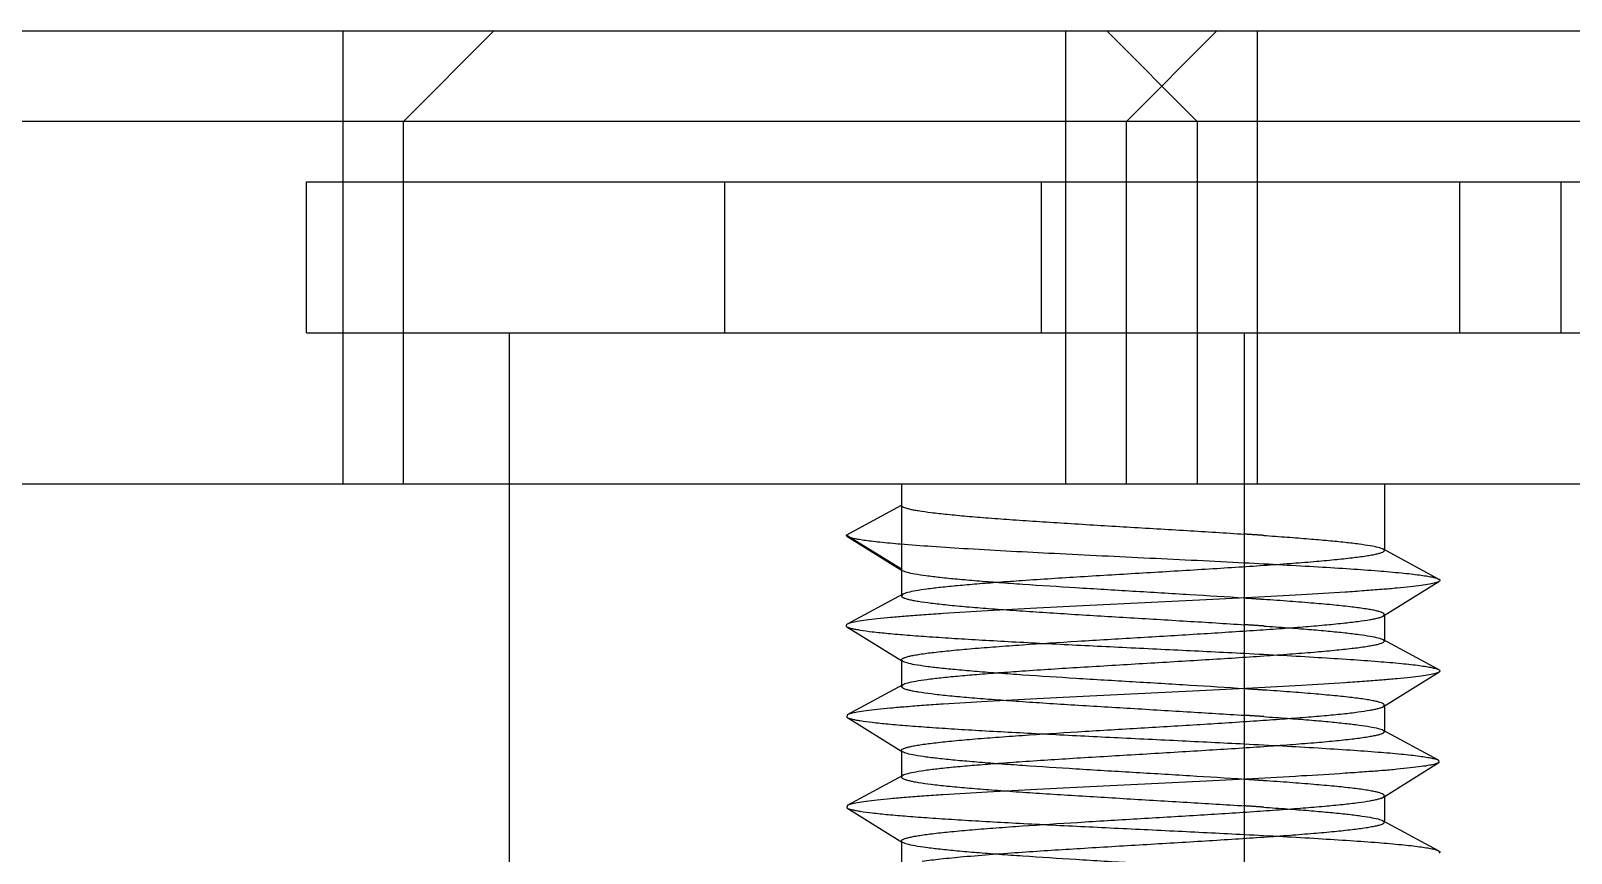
# Model space of a CAD drawing. Header units: inches. Extents: x -64 to 911, y 30 to 355.
# Drawn here: x 537.46 to 542.56, y 134.47 to 137.19 of the extents above; entities that cross this region are included whole.
import ezdxf

# ---------------------------------------------------------------- set-up
doc = ezdxf.new("R2010")
doc.units = ezdxf.units.IN
doc.layers.add('02___PRT_ALL_AXES', color=7, linetype='Continuous')
doc.layers.add('DEFAULT_2', color=8, linetype='Continuous')

msp = doc.modelspace()

# ---------------------------------------------------------------- linework, layer by layer
for p, q in [((515.0601, 137.1946), (833.356, 137.1946)), ((515.0601, 135.6946), (833.356, 135.6946))]:
    msp.add_line(p, q)
msp.add_arc((674.2081, -1221.0682), 1356.7628, 83.2637115, 96.7362885)
at = {"layer": '02___PRT_ALL_AXES'}
for p, q in [((539.046, 136.1946), (539.046, 135.6946)), ((541.4811, 136.1946), (541.4811, 135.6946)), ((539.046, 135.6946), (539.046, 132.2946)), ((541.4811, 135.6946), (541.4811, 132.2946))]:
    msp.add_line(p, q, dxfattribs=at)
at = {"layer": 'DEFAULT_2'}
for p, q in [((538.496, 137.1946), (538.496, 135.6946)), ((538.996, 137.1946), (538.696, 136.8946)), ((540.891, 135.6946), (540.891, 137.1946)), ((541.326, 136.8946), (541.026, 137.1946)), ((541.091, 136.8946), (541.391, 137.1946)), ((541.526, 135.6946), (541.526, 137.1946)), ((809.2147, 136.8946), (522.326, 136.8946)), ((538.696, 135.6946), (538.696, 136.8946)), ((541.091, 135.6946), (541.091, 136.8946)), ((541.326, 136.8946), (541.326, 135.6946)), ((538.3747, 136.1946), (538.3747, 136.6946)), ((538.3747, 136.6946), (546.3524, 136.6946)), ((539.7604, 136.1946), (539.7604, 136.6946)), ((540.8099, 136.1946), (540.8099, 136.6946)), ((542.1955, 136.1946), (542.1955, 136.6946)), ((542.5316, 136.1946), (542.5316, 136.6946)), ((538.3747, 136.1946), (546.3524, 136.1946)), ((540.346, 135.6946), (540.346, 135.3232)), ((541.946, 135.6946), (541.946, 135.4732)), ((540.1625, 135.5246), (540.346, 135.6232)), ((540.1625, 135.5246), (540.1655, 135.5208)), ((540.346, 135.411), (540.1625, 135.5246)), ((540.1655, 135.5208), (540.3497, 135.4065)), ((542.1255, 135.3789), (541.9411, 135.4785)), ((541.9411, 135.4785), (541.946, 135.4733)), ((540.3497, 135.4065), (540.346, 135.411)), ((540.3509, 135.3285), (540.1664, 135.2289)), ((540.3509, 135.3285), (540.346, 135.3232)), ((541.9423, 135.2565), (542.1265, 135.3708)), ((541.9423, 135.2565), (541.946, 135.2611)), ((541.946, 135.261), (541.946, 135.1732)), ((540.1655, 135.2208), (540.3497, 135.1065)), ((542.1255, 135.0789), (541.9411, 135.1785)), ((541.9411, 135.1785), (541.946, 135.1733)), ((540.3497, 135.1065), (540.346, 135.1111)), ((540.346, 135.111), (540.346, 135.0232)), ((540.3509, 135.0285), (540.1664, 134.9289)), ((540.3509, 135.0285), (540.346, 135.0232)), ((541.9423, 134.9565), (542.1265, 135.0708)), ((540.1664, 134.9289), (540.1655, 134.9208)), ((540.1655, 134.9208), (540.3497, 134.8065)), ((541.9423, 134.9565), (541.946, 134.9611)), ((541.946, 134.961), (541.946, 134.8732)), ((542.1255, 134.7789), (541.9411, 134.8785)), ((541.9411, 134.8785), (541.946, 134.8733)), ((540.3497, 134.8065), (540.346, 134.8111)), ((540.346, 134.811), (540.346, 134.7232)), ((541.9423, 134.6565), (542.1265, 134.7708)), ((542.1255, 134.7789), (542.1265, 134.7708)), ((540.3509, 134.7285), (540.1664, 134.6289)), ((540.3509, 134.7285), (540.346, 134.7232)), ((540.1664, 134.6289), (540.1655, 134.6208)), ((540.1655, 134.6208), (540.3497, 134.5065)), ((541.9423, 134.6565), (541.946, 134.661)), ((541.946, 134.661), (541.946, 134.5732)), ((541.9411, 134.5785), (541.946, 134.5732)), ((542.1255, 134.4789), (541.9411, 134.5785)), ((540.3497, 134.5065), (540.346, 134.5111)), ((540.346, 134.511), (540.346, 134.4232))]:
    msp.add_line(p, q, dxfattribs=at)
for points, knots in [([(540.346, 135.6232), (540.346, 135.6221), (540.3473, 135.6203), (540.3497, 135.6186), (540.3538, 135.6164), (540.361, 135.6138), (540.3719, 135.6109), (540.3859, 135.608), (540.4103, 135.6038), (540.448, 135.5987), (540.5013, 135.5928), (540.5647, 135.5869), (540.6372, 135.581), (540.7177, 135.5751), (540.8049, 135.5692), (540.9306, 135.5612), (541.0936, 135.5513), (541.2891, 135.5397), (541.4191, 135.5317), (541.4826, 135.5275)], [0, 0, 0, 0, 0.002953, 0.005109, 0.00784, 0.015158, 0.025045, 0.037515, 0.052545, 0.09011, 0.137218, 0.193165, 0.257094, 0.328013, 0.40482, 0.486319, 0.658246, 0.833092, 1, 1, 1, 1]), ([(540.1655, 135.5208), (540.1678, 135.5194), (540.1741, 135.517), (540.1859, 135.514), (540.2021, 135.5109), (540.2224, 135.5077), (540.2469, 135.5046), (540.2876, 135.5001), (540.3201, 135.4971), (540.343, 135.4952)], [0, 0, 0, 0, 0.04471, 0.112491, 0.203751, 0.318314, 0.455838, 0.615766, 1, 1, 1, 1]), ([(540.343, 135.4952), (540.3773, 135.4923), (540.452, 135.4868), (540.6218, 135.476), (540.8628, 135.4633), (541.1679, 135.4485), (541.3779, 135.4383), (541.4824, 135.4329)], [0, 0, 0, 0, 0.090373, 0.19698, 0.447305, 0.724698, 1, 1, 1, 1]), ([(541.546, 135.5232), (541.572, 135.5214), (541.622, 135.5179), (541.6933, 135.5124), (541.7572, 135.5069), (541.8126, 135.5014), (541.859, 135.4959), (541.8956, 135.4905), (541.9198, 135.4858), (541.9338, 135.4817), (541.939, 135.4796), (541.9411, 135.4785)], [0, 0, 0, 0, 0.196693, 0.37717, 0.538715, 0.679239, 0.796913, 0.890175, 0.957973, 0.982173, 1, 1, 1, 1]), ([(541.946, 135.4733), (541.946, 135.4721), (541.9446, 135.4702), (541.942, 135.4684), (541.9375, 135.4661), (541.9297, 135.4634), (541.9178, 135.4604), (541.9026, 135.4573), (541.876, 135.4529), (541.835, 135.4476), (541.7772, 135.4415), (541.7086, 135.4353), (541.6303, 135.4292), (541.5438, 135.423), (541.4505, 135.4168), (541.3171, 135.4085), (541.146, 135.3982), (540.9436, 135.3862), (540.8103, 135.3777), (540.746, 135.3732)], [0, 0, 0, 0, 0.002946, 0.005136, 0.007926, 0.015442, 0.025615, 0.038456, 0.053942, 0.09261, 0.141033, 0.198411, 0.263781, 0.33604, 0.413953, 0.496193, 0.668011, 0.839832, 1, 1, 1, 1]), ([(541.4824, 135.4329), (541.5247, 135.4307), (541.6063, 135.4264), (541.7232, 135.4197), (541.8286, 135.4131), (541.9203, 135.4065), (541.9874, 135.4008), (542.0328, 135.396), (542.0604, 135.3927), (542.0834, 135.3894), (542.1018, 135.3861), (542.1154, 135.3829), (542.1228, 135.3804), (542.1255, 135.3789)], [0, 0, 0, 0, 0.196703, 0.379104, 0.543575, 0.686857, 0.806126, 0.856003, 0.899059, 0.935084, 0.963943, 0.985562, 1, 1, 1, 1]), ([(541.4827, 135.3153), (541.4223, 135.3193), (541.2986, 135.327), (541.1123, 135.338), (540.9279, 135.3491), (540.7802, 135.3586), (540.6708, 135.3663), (540.5982, 135.372), (540.5333, 135.3776), (540.4771, 135.3832), (540.4304, 135.3887), (540.3939, 135.3942), (540.37, 135.399), (540.3565, 135.4032), (540.3516, 135.4053), (540.3497, 135.4065)], [0, 0, 0, 0, 0.159477, 0.326652, 0.492125, 0.646552, 0.716865, 0.781227, 0.838735, 0.888589, 0.930093, 0.962701, 0.986027, 0.994165, 1, 1, 1, 1]), ([(542.1255, 135.3789), (542.1266, 135.3783), (542.1282, 135.3773), (542.1296, 135.3753), (542.1295, 135.3738), (542.1286, 135.3722), (542.1274, 135.3714), (542.1265, 135.3708)], [0, 0, 0, 0, 0.316104, 0.524236, 0.615623, 0.718573, 1, 1, 1, 1]), ([(542.1265, 135.3708), (542.1251, 135.3699), (542.1213, 135.3683), (542.111, 135.365), (542.0928, 135.3613), (542.0649, 135.357), (542.0291, 135.3527), (541.9857, 135.3483), (541.9351, 135.344), (541.8776, 135.3396), (541.789, 135.3334), (541.6652, 135.326), (541.5044, 135.3173), (541.3312, 135.3086), (541.1517, 135.2999), (540.972, 135.2911), (540.7982, 135.2824), (540.6365, 135.2737), (540.5117, 135.2663), (540.4221, 135.2602), (540.3638, 135.2558), (540.3123, 135.2514), (540.2679, 135.247), (540.2312, 135.2427), (540.2023, 135.2384), (540.1832, 135.2347), (540.1722, 135.2314), (540.1681, 135.2298), (540.1664, 135.2289)], [0, 0, 0, 0, 0.002611, 0.006215, 0.016495, 0.030864, 0.049236, 0.071467, 0.097374, 0.12674, 0.159315, 0.232952, 0.315766, 0.404918, 0.497344, 0.589872, 0.679323, 0.762625, 0.836921, 0.869882, 0.899668, 0.926026, 0.948731, 0.9676, 0.982482, 0.993281, 0.997144, 1, 1, 1, 1]), ([(540.746, 135.3732), (540.7199, 135.3714), (540.67, 135.3679), (540.5986, 135.3624), (540.5348, 135.3569), (540.4793, 135.3514), (540.433, 135.3459), (540.3964, 135.3405), (540.3722, 135.3358), (540.3582, 135.3317), (540.353, 135.3296), (540.3509, 135.3285)], [0, 0, 0, 0, 0.196709, 0.377163, 0.538697, 0.679227, 0.796903, 0.890174, 0.957969, 0.982175, 1, 1, 1, 1]), ([(540.346, 135.3232), (540.346, 135.3221), (540.3473, 135.3203), (540.3497, 135.3186), (540.3538, 135.3164), (540.361, 135.3138), (540.3719, 135.3109), (540.3859, 135.308), (540.4103, 135.3038), (540.448, 135.2987), (540.5013, 135.2928), (540.5647, 135.2869), (540.6372, 135.2811), (540.7177, 135.2751), (540.8049, 135.2692), (540.9305, 135.2612), (541.0935, 135.2513), (541.289, 135.2397), (541.4191, 135.2317), (541.4826, 135.2275)], [0, 0, 0, 0, 0.002953, 0.005111, 0.007843, 0.015162, 0.025046, 0.037517, 0.052549, 0.090111, 0.137217, 0.193164, 0.257092, 0.328009, 0.404813, 0.486309, 0.658234, 0.833087, 1, 1, 1, 1]), ([(541.946, 135.2611), (541.946, 135.2622), (541.9446, 135.2642), (541.942, 135.2659), (541.9374, 135.2682), (541.9296, 135.2709), (541.9177, 135.2739), (541.9025, 135.277), (541.8759, 135.2814), (541.8349, 135.2867), (541.7771, 135.2928), (541.7085, 135.299), (541.6302, 135.3051), (541.575, 135.3091), (541.546, 135.311)], [0, 0, 0, 0, 0.008786, 0.015321, 0.023648, 0.046042, 0.076335, 0.114577, 0.160673, 0.27577, 0.419851, 0.590553, 0.785114, 1, 1, 1, 1]), ([(540.1664, 135.2289), (540.1654, 135.2283), (540.1638, 135.2273), (540.1624, 135.2253), (540.1625, 135.2238), (540.1634, 135.2222), (540.1646, 135.2214), (540.1655, 135.2208)], [0, 0, 0, 0, 0.316081, 0.524228, 0.615626, 0.718557, 1, 1, 1, 1]), ([(540.746, 135.161), (540.8072, 135.1653), (540.9341, 135.1734), (541.1272, 135.1849), (541.3214, 135.1965), (541.4784, 135.2064), (541.5956, 135.2145), (541.6739, 135.2204), (541.744, 135.2262), (541.8048, 135.2321), (541.8553, 135.2379), (541.8906, 135.243), (541.9131, 135.2472), (541.9256, 135.2501), (541.9351, 135.253), (541.9403, 135.2552), (541.9423, 135.2565)], [0, 0, 0, 0, 0.153219, 0.317585, 0.482945, 0.639064, 0.710611, 0.776315, 0.83516, 0.886237, 0.928778, 0.962155, 0.975262, 0.985932, 0.994163, 1, 1, 1, 1]), ([(540.1655, 135.2208), (540.1674, 135.2197), (540.1724, 135.2176), (540.1818, 135.215), (540.1942, 135.2123), (540.2171, 135.2084), (540.2532, 135.2037), (540.3054, 135.1984), (540.3686, 135.193), (540.4421, 135.1876), (540.5249, 135.1821), (540.6159, 135.1767), (540.714, 135.1712), (540.8549, 135.1638), (541.0382, 135.1548), (541.2601, 135.1441), (541.4086, 135.1367), (541.4819, 135.1329)], [0, 0, 0, 0, 0.005031, 0.012352, 0.022018, 0.034028, 0.064959, 0.10481, 0.153077, 0.209137, 0.272263, 0.341622, 0.416305, 0.495328, 0.66218, 0.833406, 1, 1, 1, 1]), ([(541.946, 135.1733), (541.946, 135.1721), (541.9446, 135.1702), (541.942, 135.1684), (541.9375, 135.1661), (541.9297, 135.1634), (541.9178, 135.1604), (541.9026, 135.1573), (541.876, 135.1529), (541.835, 135.1476), (541.7772, 135.1415), (541.7086, 135.1353), (541.6303, 135.1292), (541.5438, 135.123), (541.4505, 135.1168), (541.3171, 135.1084), (541.146, 135.0982), (540.9436, 135.0862), (540.8103, 135.0777), (540.746, 135.0732)], [0, 0, 0, 0, 0.002947, 0.005136, 0.007927, 0.015443, 0.025617, 0.038458, 0.053945, 0.092616, 0.141039, 0.198415, 0.263784, 0.336042, 0.413954, 0.496196, 0.668015, 0.839831, 1, 1, 1, 1]), ([(541.546, 135.2232), (541.572, 135.2214), (541.622, 135.2179), (541.6933, 135.2124), (541.7572, 135.2069), (541.8126, 135.2014), (541.859, 135.1959), (541.8956, 135.1905), (541.9198, 135.1858), (541.9338, 135.1817), (541.939, 135.1796), (541.9411, 135.1785)], [0, 0, 0, 0, 0.196688, 0.377164, 0.538712, 0.679237, 0.796915, 0.890178, 0.957977, 0.982175, 1, 1, 1, 1]), ([(540.346, 135.1111), (540.346, 135.1123), (540.3474, 135.1142), (540.35, 135.1159), (540.3546, 135.1182), (540.3624, 135.1209), (540.3743, 135.1239), (540.3895, 135.127), (540.4161, 135.1314), (540.4571, 135.1367), (540.5149, 135.1428), (540.5835, 135.149), (540.6618, 135.1551), (540.717, 135.1591), (540.746, 135.161)], [0, 0, 0, 0, 0.008793, 0.015335, 0.023667, 0.046068, 0.076369, 0.114618, 0.160717, 0.275825, 0.419907, 0.590602, 0.785144, 1, 1, 1, 1]), ([(541.4819, 135.1329), (541.5242, 135.1308), (541.6058, 135.1264), (541.7228, 135.1198), (541.8283, 135.1131), (541.9201, 135.1065), (541.9872, 135.1008), (542.0328, 135.096), (542.0604, 135.0927), (542.0834, 135.0894), (542.1018, 135.0861), (542.1154, 135.0829), (542.1228, 135.0804), (542.1255, 135.0789)], [0, 0, 0, 0, 0.196686, 0.37908, 0.543555, 0.686847, 0.806122, 0.856003, 0.899058, 0.935089, 0.963944, 0.985563, 1, 1, 1, 1]), ([(541.4827, 135.0153), (541.4224, 135.0193), (541.2987, 135.027), (541.1124, 135.038), (540.928, 135.0491), (540.7802, 135.0586), (540.6709, 135.0663), (540.5982, 135.072), (540.5333, 135.0776), (540.4771, 135.0832), (540.4304, 135.0887), (540.3939, 135.0942), (540.37, 135.099), (540.3565, 135.1032), (540.3516, 135.1053), (540.3497, 135.1065)], [0, 0, 0, 0, 0.159478, 0.326648, 0.492121, 0.646552, 0.716869, 0.781232, 0.838742, 0.888593, 0.930098, 0.962707, 0.986027, 0.994166, 1, 1, 1, 1]), ([(540.746, 135.0732), (540.7199, 135.0714), (540.67, 135.0679), (540.5986, 135.0624), (540.5348, 135.0569), (540.4793, 135.0514), (540.433, 135.0459), (540.3964, 135.0405), (540.3722, 135.0358), (540.3582, 135.0317), (540.353, 135.0296), (540.3509, 135.0285)], [0, 0, 0, 0, 0.196694, 0.377169, 0.538708, 0.679229, 0.796904, 0.89017, 0.957973, 0.982173, 1, 1, 1, 1]), ([(542.1255, 135.0789), (542.1266, 135.0783), (542.1282, 135.0773), (542.1296, 135.0753), (542.1295, 135.0738), (542.1286, 135.0722), (542.1274, 135.0714), (542.1265, 135.0708)], [0, 0, 0, 0, 0.316082, 0.524236, 0.615651, 0.718581, 1, 1, 1, 1]), ([(542.1265, 135.0708), (542.1251, 135.0699), (542.1213, 135.0683), (542.111, 135.065), (542.0928, 135.0613), (542.0649, 135.057), (542.0291, 135.0527), (541.9857, 135.0483), (541.9351, 135.0439), (541.8776, 135.0396), (541.789, 135.0334), (541.6652, 135.026), (541.5044, 135.0173), (541.3312, 135.0086), (541.1517, 134.9999), (540.972, 134.9911), (540.7982, 134.9824), (540.6365, 134.9737), (540.5117, 134.9663), (540.4221, 134.9602), (540.3638, 134.9558), (540.3123, 134.9514), (540.2679, 134.947), (540.2312, 134.9427), (540.2023, 134.9384), (540.1832, 134.9347), (540.1722, 134.9314), (540.1681, 134.9298), (540.1664, 134.9289)], [0, 0, 0, 0, 0.002611, 0.006217, 0.016495, 0.030866, 0.049236, 0.071468, 0.097374, 0.126741, 0.159315, 0.232952, 0.315766, 0.404918, 0.497344, 0.589872, 0.679323, 0.762625, 0.836921, 0.869881, 0.899668, 0.926024, 0.948731, 0.967599, 0.982482, 0.993279, 0.997143, 1, 1, 1, 1]), ([(540.346, 135.0232), (540.346, 135.0221), (540.3473, 135.0203), (540.3497, 135.0186), (540.3538, 135.0164), (540.361, 135.0138), (540.3719, 135.0109), (540.3859, 135.008), (540.4103, 135.0038), (540.448, 134.9987), (540.5013, 134.9928), (540.5647, 134.9869), (540.6372, 134.981), (540.7177, 134.9751), (540.8049, 134.9692), (540.9306, 134.9612), (541.0936, 134.9513), (541.2892, 134.9397), (541.4192, 134.9317), (541.4828, 134.9275)], [0, 0, 0, 0, 0.002953, 0.005109, 0.007839, 0.015159, 0.025044, 0.03751, 0.052543, 0.090104, 0.137213, 0.19316, 0.257091, 0.328015, 0.404822, 0.486318, 0.658242, 0.833089, 1, 1, 1, 1]), ([(541.946, 134.9611), (541.946, 134.9622), (541.9446, 134.9641), (541.942, 134.9659), (541.9374, 134.9682), (541.9296, 134.9709), (541.9177, 134.9739), (541.9025, 134.977), (541.8759, 134.9814), (541.8349, 134.9867), (541.7771, 134.9928), (541.7085, 134.9989), (541.6302, 135.0051), (541.575, 135.0091), (541.546, 135.011)], [0, 0, 0, 0, 0.008781, 0.015312, 0.023635, 0.04602, 0.076306, 0.114544, 0.160637, 0.275732, 0.419816, 0.590523, 0.785097, 1, 1, 1, 1]), ([(540.1655, 134.9208), (540.1674, 134.9197), (540.1724, 134.9176), (540.1817, 134.915), (540.1942, 134.9123), (540.217, 134.9084), (540.2532, 134.9037), (540.3053, 134.8984), (540.3685, 134.893), (540.442, 134.8876), (540.5247, 134.8821), (540.6157, 134.8767), (540.7137, 134.8713), (540.8546, 134.8639), (541.0379, 134.8548), (541.2597, 134.8441), (541.4082, 134.8367), (541.4814, 134.833)], [0, 0, 0, 0, 0.005031, 0.012354, 0.022017, 0.034026, 0.064954, 0.1048, 0.15306, 0.209115, 0.272234, 0.341587, 0.416265, 0.495283, 0.662136, 0.833375, 1, 1, 1, 1]), ([(540.746, 134.861), (540.8072, 134.8653), (540.9341, 134.8734), (541.1272, 134.8849), (541.3214, 134.8965), (541.4784, 134.9064), (541.5956, 134.9145), (541.6739, 134.9204), (541.744, 134.9262), (541.8048, 134.9321), (541.8553, 134.9379), (541.8906, 134.943), (541.9131, 134.9472), (541.9256, 134.9501), (541.9351, 134.953), (541.9403, 134.9552), (541.9423, 134.9565)], [0, 0, 0, 0, 0.153218, 0.317584, 0.482947, 0.639065, 0.710611, 0.776314, 0.835159, 0.886236, 0.928778, 0.962156, 0.975263, 0.985933, 0.994163, 1, 1, 1, 1]), ([(541.546, 134.9232), (541.572, 134.9214), (541.622, 134.9179), (541.6933, 134.9124), (541.7572, 134.9069), (541.8126, 134.9014), (541.859, 134.8959), (541.8956, 134.8905), (541.9198, 134.8858), (541.9338, 134.8817), (541.939, 134.8796), (541.9411, 134.8785)], [0, 0, 0, 0, 0.196687, 0.377166, 0.538714, 0.67924, 0.796917, 0.890181, 0.95798, 0.982176, 1, 1, 1, 1]), ([(541.946, 134.8733), (541.946, 134.8721), (541.9446, 134.8702), (541.942, 134.8684), (541.9375, 134.8661), (541.9297, 134.8634), (541.9178, 134.8604), (541.9026, 134.8573), (541.876, 134.8529), (541.835, 134.8476), (541.7772, 134.8415), (541.7086, 134.8353), (541.6303, 134.8292), (541.5438, 134.823), (541.4505, 134.8168), (541.3171, 134.8085), (541.146, 134.7982), (540.9436, 134.7862), (540.8103, 134.7777), (540.746, 134.7732)], [0, 0, 0, 0, 0.002946, 0.005135, 0.007925, 0.01544, 0.025613, 0.038453, 0.053939, 0.092609, 0.141032, 0.198407, 0.263774, 0.33603, 0.413943, 0.496185, 0.668011, 0.839829, 1, 1, 1, 1]), ([(540.346, 134.8111), (540.346, 134.8123), (540.3474, 134.8142), (540.35, 134.8159), (540.3546, 134.8182), (540.3624, 134.8209), (540.3743, 134.8239), (540.3895, 134.827), (540.4161, 134.8314), (540.4571, 134.8367), (540.5149, 134.8428), (540.5835, 134.849), (540.6618, 134.8551), (540.717, 134.8591), (540.746, 134.861)], [0, 0, 0, 0, 0.008795, 0.015339, 0.023673, 0.046078, 0.076382, 0.114633, 0.160732, 0.27584, 0.41992, 0.590611, 0.785151, 1, 1, 1, 1]), ([(541.4814, 134.833), (541.5238, 134.8308), (541.6055, 134.8265), (541.7225, 134.8198), (541.8281, 134.8131), (541.92, 134.8065), (541.9871, 134.8008), (542.0327, 134.796), (542.0603, 134.7927), (542.0834, 134.7894), (542.1018, 134.7861), (542.1154, 134.7829), (542.1228, 134.7804), (542.1255, 134.7789)], [0, 0, 0, 0, 0.196672, 0.379062, 0.543541, 0.686838, 0.806116, 0.856004, 0.899057, 0.935091, 0.963947, 0.98556, 1, 1, 1, 1]), ([(542.1265, 134.7708), (542.1251, 134.7699), (542.1213, 134.7683), (542.111, 134.765), (542.0928, 134.7613), (542.0649, 134.757), (542.0291, 134.7527), (541.9857, 134.7483), (541.9351, 134.7439), (541.8776, 134.7396), (541.789, 134.7334), (541.6652, 134.726), (541.5044, 134.7173), (541.3312, 134.7086), (541.1517, 134.6999), (540.972, 134.6911), (540.7982, 134.6824), (540.6365, 134.6737), (540.5117, 134.6663), (540.4221, 134.6602), (540.3638, 134.6558), (540.3123, 134.6514), (540.2679, 134.647), (540.2312, 134.6427), (540.2023, 134.6384), (540.1832, 134.6347), (540.1722, 134.6314), (540.1681, 134.6298), (540.1664, 134.6289)], [0, 0, 0, 0, 0.002611, 0.006217, 0.016495, 0.030866, 0.049236, 0.071468, 0.097374, 0.126741, 0.159315, 0.232952, 0.315766, 0.404918, 0.497344, 0.589872, 0.679323, 0.762625, 0.836921, 0.869881, 0.899668, 0.926024, 0.948731, 0.967598, 0.982482, 0.993279, 0.997142, 1, 1, 1, 1]), ([(541.4827, 134.7153), (541.4224, 134.7193), (541.2987, 134.727), (541.1124, 134.738), (540.928, 134.7491), (540.7802, 134.7586), (540.6709, 134.7663), (540.5982, 134.772), (540.5333, 134.7776), (540.4771, 134.7832), (540.4304, 134.7887), (540.3939, 134.7942), (540.37, 134.799), (540.3565, 134.8032), (540.3516, 134.8053), (540.3497, 134.8065)], [0, 0, 0, 0, 0.159479, 0.326649, 0.49212, 0.646551, 0.716868, 0.781233, 0.838744, 0.888594, 0.930097, 0.962706, 0.986027, 0.994166, 1, 1, 1, 1]), ([(540.746, 134.7732), (540.7199, 134.7714), (540.67, 134.7679), (540.5986, 134.7624), (540.5348, 134.7569), (540.4793, 134.7514), (540.433, 134.7459), (540.3964, 134.7405), (540.3722, 134.7358), (540.3582, 134.7317), (540.353, 134.7296), (540.3509, 134.7285)], [0, 0, 0, 0, 0.196695, 0.377171, 0.538714, 0.679235, 0.796907, 0.890171, 0.957972, 0.982173, 1, 1, 1, 1]), ([(540.346, 134.7232), (540.346, 134.7221), (540.3473, 134.7203), (540.3497, 134.7186), (540.3538, 134.7164), (540.361, 134.7139), (540.3719, 134.7109), (540.3859, 134.708), (540.4103, 134.7038), (540.448, 134.6987), (540.5013, 134.6928), (540.5647, 134.687), (540.6372, 134.6811), (540.7177, 134.6751), (540.8049, 134.6692), (540.9306, 134.6612), (541.0936, 134.6513), (541.2892, 134.6397), (541.4192, 134.6317), (541.4827, 134.6275)], [0, 0, 0, 0, 0.002951, 0.005104, 0.007832, 0.015149, 0.02503, 0.037492, 0.052522, 0.090076, 0.13718, 0.193124, 0.257055, 0.327981, 0.404793, 0.486294, 0.658225, 0.833081, 1, 1, 1, 1]), ([(541.946, 134.661), (541.946, 134.6622), (541.9446, 134.6641), (541.942, 134.6659), (541.9375, 134.6682), (541.9296, 134.6709), (541.9177, 134.6739), (541.9025, 134.677), (541.8759, 134.6814), (541.8349, 134.6867), (541.7771, 134.6928), (541.7085, 134.6989), (541.6302, 134.7051), (541.575, 134.7091), (541.546, 134.711)], [0, 0, 0, 0, 0.008779, 0.015303, 0.023617, 0.045999, 0.076283, 0.11451, 0.160603, 0.275693, 0.419792, 0.590503, 0.785066, 1, 1, 1, 1]), ([(540.1655, 134.6208), (540.1674, 134.6197), (540.1724, 134.6176), (540.1818, 134.615), (540.1943, 134.6123), (540.2171, 134.6084), (540.2533, 134.6037), (540.3054, 134.5983), (540.3687, 134.593), (540.4422, 134.5876), (540.525, 134.5821), (540.6161, 134.5767), (540.7141, 134.5712), (540.8551, 134.5638), (541.0385, 134.5548), (541.2604, 134.5441), (541.4089, 134.5367), (541.4822, 134.5329)], [0, 0, 0, 0, 0.00503, 0.012354, 0.02202, 0.034028, 0.064965, 0.104818, 0.153088, 0.209156, 0.272284, 0.341648, 0.416335, 0.495359, 0.662211, 0.833428, 1, 1, 1, 1]), ([(540.746, 134.561), (540.8072, 134.5653), (540.9341, 134.5734), (541.1272, 134.5849), (541.3214, 134.5965), (541.4784, 134.6064), (541.5956, 134.6145), (541.6739, 134.6204), (541.744, 134.6262), (541.8048, 134.6321), (541.8553, 134.6379), (541.8906, 134.643), (541.9131, 134.6472), (541.9256, 134.6501), (541.9351, 134.653), (541.9403, 134.6552), (541.9423, 134.6565)], [0, 0, 0, 0, 0.153216, 0.31758, 0.482942, 0.639062, 0.710609, 0.776311, 0.835154, 0.886236, 0.928777, 0.962154, 0.975263, 0.985935, 0.994162, 1, 1, 1, 1]), ([(541.546, 134.6232), (541.5721, 134.6214), (541.622, 134.6179), (541.6933, 134.6124), (541.7572, 134.6069), (541.8126, 134.6014), (541.859, 134.5959), (541.8956, 134.5905), (541.9198, 134.5858), (541.9338, 134.5817), (541.939, 134.5796), (541.9411, 134.5785)], [0, 0, 0, 0, 0.196706, 0.377159, 0.538698, 0.67923, 0.796907, 0.890176, 0.957971, 0.982175, 1, 1, 1, 1]), ([(540.346, 134.5111), (540.346, 134.5123), (540.3474, 134.5142), (540.35, 134.5159), (540.3546, 134.5182), (540.3624, 134.5209), (540.3743, 134.5239), (540.3895, 134.527), (540.4161, 134.5314), (540.4571, 134.5367), (540.5149, 134.5428), (540.5835, 134.549), (540.6618, 134.5551), (540.717, 134.5591), (540.746, 134.561)], [0, 0, 0, 0, 0.008794, 0.015336, 0.023669, 0.046072, 0.076374, 0.114624, 0.160722, 0.275827, 0.419908, 0.590601, 0.785144, 1, 1, 1, 1]), ([(541.946, 134.5732), (541.946, 134.5721), (541.9446, 134.5701), (541.942, 134.5684), (541.9375, 134.5661), (541.9297, 134.5634), (541.9177, 134.5604), (541.9025, 134.5573), (541.8759, 134.5529), (541.835, 134.5476), (541.7771, 134.5415), (541.7085, 134.5353), (541.6303, 134.5292), (541.5438, 134.523), (541.4504, 134.5168), (541.3171, 134.5084), (541.146, 134.4982), (540.9436, 134.4862), (540.8103, 134.4777), (540.746, 134.4732)], [0, 0, 0, 0, 0.002948, 0.005141, 0.007935, 0.015452, 0.025627, 0.038475, 0.053962, 0.092639, 0.141064, 0.198443, 0.263812, 0.336063, 0.413972, 0.496211, 0.66803, 0.839842, 1, 1, 1, 1]), ([(541.4822, 134.5329), (541.5245, 134.5307), (541.6061, 134.5264), (541.723, 134.5198), (541.8284, 134.5131), (541.9202, 134.5065), (541.9873, 134.5008), (542.0328, 134.496), (542.0604, 134.4927), (542.0834, 134.4894), (542.1018, 134.4861), (542.1154, 134.4829), (542.1228, 134.4804), (542.1255, 134.4789)], [0, 0, 0, 0, 0.196693, 0.379091, 0.543567, 0.686852, 0.806119, 0.856005, 0.899054, 0.935084, 0.963945, 0.985556, 1, 1, 1, 1]), ([(541.4827, 134.4153), (541.4224, 134.4193), (541.2987, 134.427), (541.1124, 134.438), (540.928, 134.4491), (540.7802, 134.4586), (540.6709, 134.4663), (540.5982, 134.472), (540.5333, 134.4776), (540.4771, 134.4832), (540.4304, 134.4887), (540.3939, 134.4942), (540.37, 134.499), (540.3565, 134.5032), (540.3516, 134.5053), (540.3497, 134.5065)], [0, 0, 0, 0, 0.159479, 0.326652, 0.492119, 0.646549, 0.716867, 0.781233, 0.838745, 0.888595, 0.930098, 0.962706, 0.986026, 0.994166, 1, 1, 1, 1]), ([(540.746, 134.4732), (540.6811, 134.4688), (540.5907, 134.4622), (540.4804, 134.4516), (540.435, 134.4462), (540.4151, 134.4432)], [0, 0, 0, 0, 0.587233, 0.818339, 1, 1, 1, 1]), ([(542.1255, 134.4789), (542.1266, 134.4783), (542.1282, 134.4773), (542.1296, 134.4753), (542.1295, 134.4738), (542.1286, 134.4722), (542.1274, 134.4714), (542.1265, 134.4708)], [0, 0, 0, 0, 0.316234, 0.52428, 0.615716, 0.718695, 1, 1, 1, 1])]:
    msp.add_open_spline(points, degree=3, knots=knots, dxfattribs=at)
for points, weights in [([(541.546, 135.5232), (541.5143, 135.5254), (541.4826, 135.5275)], [1, 0.999998857305, 1]), ([(541.546, 135.311), (541.5143, 135.3132), (541.4827, 135.3153)], [1, 0.99999872908, 1]), ([(541.546, 135.2232), (541.5143, 135.2254), (541.4826, 135.2275)], [1, 0.999998854775, 1]), ([(541.546, 135.011), (541.5144, 135.0132), (541.4827, 135.0153)], [1, 0.999998731663, 1]), ([(541.546, 134.9232), (541.5144, 134.9254), (541.4828, 134.9275)], [1, 0.999998860209, 1]), ([(541.546, 134.711), (541.5144, 134.7132), (541.4827, 134.7153)], [1, 0.999998731473, 1]), ([(541.546, 134.6232), (541.5144, 134.6254), (541.4827, 134.6275)], [1, 0.999998860061, 1])]:
    msp.add_rational_spline(points, weights, degree=2, dxfattribs=at)

doc.saveas('drawing.dxf')
